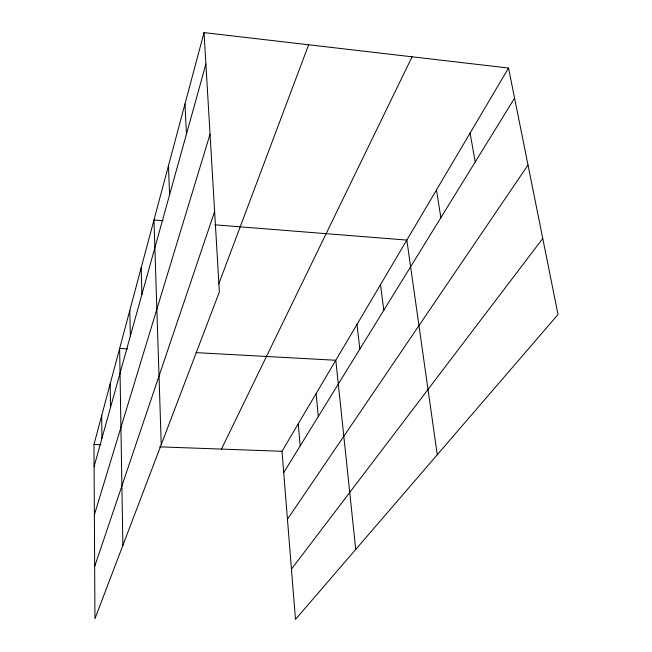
<?xml version="1.0" encoding="UTF-8"?>
<svg xmlns="http://www.w3.org/2000/svg" width="652" height="652" viewBox="0 0 652 652"><rect width="100%" height="100%" fill="white"/><g stroke="black" fill="none" stroke-linecap="round" stroke-linejoin="round"><path stroke-width="0.98" d="M204.043 32.6L219.374 291.949L94.947 618.724L93.978 444.477L204.043 32.6L508.536 68.036L558.022 314.508L295.486 619.4L281.998 451.29L508.536 68.036M94.1 466.539L205.902 64.051M94.369 514.811L210.05 134.222M94.654 566.523L214.622 211.533M218.738 283.938L308.64 44.776M221.444 449.098L412.08 56.814M283.71 472.618L514.575 98.118M287.45 519.253L528.014 165.037M291.452 569.123L542.757 238.469M93.978 444.477L101.044 444.729M159.561 446.848L281.998 451.29M127.678 348.893L119.634 348.453L122.869 545.39M196.007 352.626L335.796 360.263L355.739 549.424M163.098 220.702L153.97 219.977L161.24 444.623M214.842 224.818L406.84 240.083L437.264 454.746M470.092 133.081L475.21 161.973M436.473 189.952L440.858 217.695M380.515 284.622L383.792 310.262M356.978 324.443L359.831 349.13M316.098 393.596L318.298 416.506M298.249 423.792L300.181 445.895M184.981 103.929L186.448 134.1M168.452 165.795L169.593 194.752M141.191 267.817L141.883 294.508M129.813 310.368L130.351 336.024M110.204 383.743L110.498 407.492M101.696 415.585L101.899 438.47"/></g></svg>
